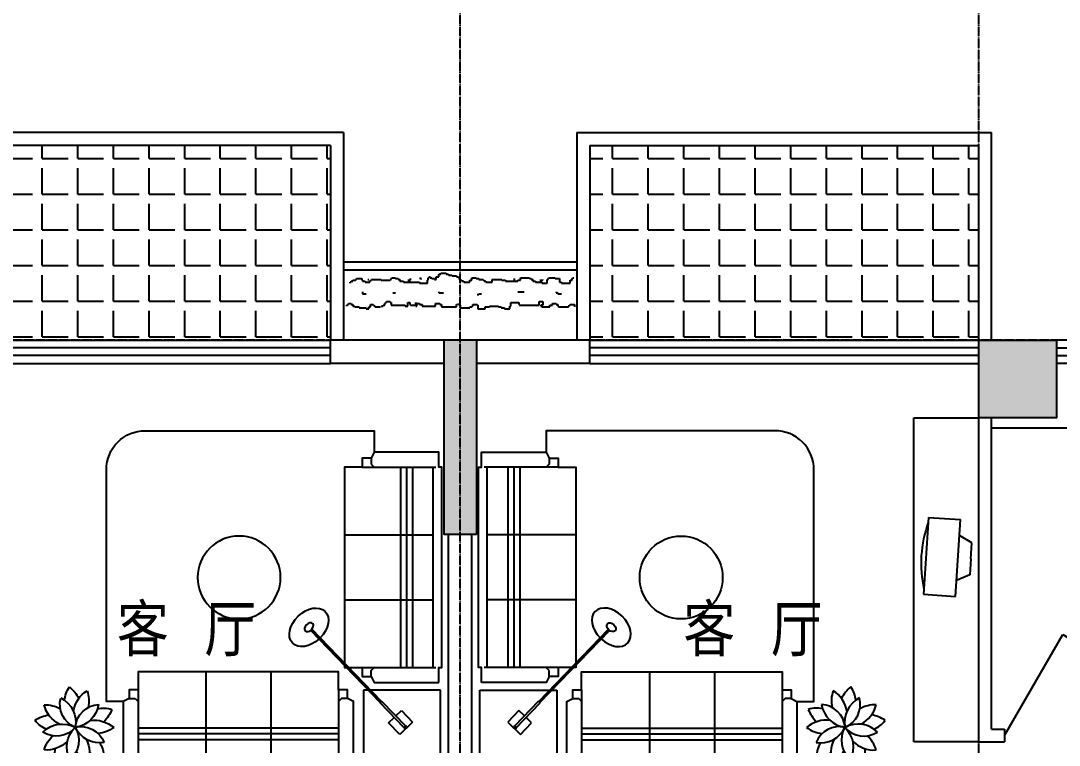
# Model space of a CAD drawing. Header units: millimetres. Extents: x 1460 to 36657, y 698 to 48137.
# Drawn here: x 13017 to 21028, y 36962 to 42549 of the extents above; entities that cross this region are included whole.
import ezdxf
from ezdxf.enums import TextEntityAlignment as Align

# ---------------------------------------------------------------- set-up
doc = ezdxf.new("R2010")
doc.units = ezdxf.units.MM
doc.linetypes.add('DOTE', pattern=[2.42, 2, -0.2, 0.02, -0.2])
for name, color, linetype in [('DOTE', 1, 'DOTE'), ('F', 12, 'Continuous'), ('MC', 4, 'Continuous'), ('SO', 9, 'Continuous'), ('WALL', 4, 'Continuous'), ('WINDOW', 5, 'Continuous'), ('WINDOW_TEXT', 7, 'Continuous')]:
    doc.layers.add(name, color=color, linetype=linetype)
doc.styles.add('ATT', font='TXT')
doc.styles.add('HZTXT', font='SIMPLEX', dxfattribs={"bigfont": 'HZTXT'})
doc.styles.add('SIMPLEX', font='SIMPLEX.SHX')
doc.styles.get("Standard").update_dxf_attribs({"font": 'arial.ttf'})

# ---------------------------------------------------------------- blocks, each defined once
blk = doc.blocks.new('M_F21')
at = {"color": 3, "linetype": 'Continuous'}
for p, q in [((-632, 672), (-577, 672)), ((-632, 588), (-632, 672)), ((-577, 697), (-548, 697)), ((-577, 672), (-577, 697)), ((-548, 697), (-523, 697)), ((-548, 697), (-548, 697)), ((-523, 697), (-465, 697)), ((-523, 697), (-523, 697)), ((-465, 697), (-411, 697)), ((-465, 697), (-465, 697)), ((-411, 697), (-411, 672)), ((-411, 672), (-385, 672)), ((-385, 672), (-331, 672)), ((-385, 672), (-385, 672)), ((-331, 672), (-331, 643)), ((-331, 643), (-302, 643)), ((-302, 643), (-277, 643)), ((-302, 643), (-302, 643)), ((-277, 643), (-219, 643)), ((-277, 643), (-277, 643)), ((-219, 643), (-219, 617)), ((-3368, 426), (-3342, 426)), ((-3368, 397), (-3368, 426)), ((-3342, 451), (-3288, 451)), ((-3342, 451), (-3342, 451)), ((-3342, 426), (-3342, 451)), ((-3288, 480), (-3259, 480)), ((-3288, 480), (-3288, 480)), ((-3288, 451), (-3288, 480)), ((-3288, 451), (-3288, 451)), ((-3259, 480), (-3230, 480)), ((-3259, 480), (-3259, 480)), ((-3230, 480), (-3205, 480)), ((-3230, 480), (-3230, 480)), ((-3205, 505), (-3176, 505)), ((-3205, 480), (-3205, 505)), ((-3176, 534), (-3150, 534)), ((-3176, 534), (-3176, 534)), ((-3176, 505), (-3176, 534)), ((-3176, 505), (-3176, 505)), ((-3150, 534), (-3122, 534)), ((-3150, 534), (-3150, 534)), ((-3122, 534), (-3096, 534)), ((-3122, 534), (-3122, 534)), ((-3096, 534), (-3067, 534)), ((-3096, 534), (-3096, 534)), ((-3067, 534), (-3038, 534)), ((-3067, 534), (-3067, 534)), ((-3038, 534), (-3013, 534)), ((-3038, 534), (-3038, 534)), ((-3013, 534), (-3013, 505)), ((-3013, 534), (-3013, 534)), ((-3013, 505), (-3013, 480)), ((-3013, 505), (-3013, 505)), ((-3013, 480), (-2984, 480)), ((-3013, 480), (-3013, 480)), ((-2984, 480), (-2984, 451)), ((-2984, 451), (-2959, 451)), ((-2959, 451), (-2904, 451)), ((-2959, 451), (-2959, 451)), ((-2904, 451), (-2904, 426)), ((-2904, 426), (-2846, 426)), ((-2846, 426), (-2821, 426)), ((-2846, 426), (-2846, 426)), ((-2821, 505), (-2792, 505)), ((-2821, 426), (-2767, 426)), ((-2821, 426), (-2821, 426)), ((-2792, 505), (-2792, 505)), ((-2767, 451), (-2738, 451)), ((-2767, 451), (-2767, 451)), ((-2767, 426), (-2767, 451)), ((-2767, 426), (-2767, 426)), ((-2738, 480), (-2713, 480)), ((-2738, 451), (-2738, 480)), ((-2738, 451), (-2738, 451)), ((-2713, 505), (-2684, 505)), ((-2713, 505), (-2713, 505)), ((-2713, 480), (-2713, 505)), ((-2684, 505), (-2658, 505)), ((-2684, 505), (-2684, 505)), ((-2658, 505), (-2629, 505)), ((-2658, 505), (-2658, 505)), ((-2629, 505), (-2600, 505)), ((-2629, 505), (-2629, 505)), ((-2600, 505), (-2575, 505)), ((-2600, 505), (-2600, 505)), ((-2575, 505), (-2521, 505)), ((-2575, 505), (-2575, 505)), ((-2521, 505), (-2492, 505)), ((-2521, 505), (-2521, 505)), ((-2492, 505), (-2466, 505)), ((-2492, 505), (-2492, 505)), ((-2466, 505), (-2438, 505)), ((-2466, 505), (-2466, 505)), ((-2438, 505), (-2409, 505)), ((-2438, 505), (-2438, 505)), ((-2409, 505), (-2409, 480)), ((-2409, 480), (-2383, 480)), ((-2383, 480), (-2354, 480)), ((-2383, 480), (-2383, 480)), ((-2354, 480), (-2300, 480)), ((-2354, 480), (-2354, 480)), ((-2300, 480), (-2275, 480)), ((-2300, 480), (-2300, 480)), ((-2275, 480), (-2246, 480)), ((-2275, 480), (-2275, 480)), ((-2246, 480), (-2220, 480)), ((-2246, 480), (-2246, 480)), ((-2220, 480), (-2191, 480)), ((-2220, 480), (-2220, 480)), ((-2191, 480), (-2162, 480)), ((-2191, 480), (-2191, 480)), ((-2162, 480), (-2137, 480)), ((-2162, 480), (-2162, 480)), ((-2137, 505), (-2108, 505)), ((-2137, 480), (-2137, 505)), ((-2108, 534), (-2083, 534)), ((-2108, 505), (-2108, 534)), ((-2083, 559), (-2054, 559)), ((-2083, 559), (-2083, 559)), ((-2083, 534), (-2083, 559)), ((-2083, 534), (-2083, 534)), ((-2054, 559), (-2029, 559)), ((-2054, 559), (-2054, 559)), ((-2029, 559), (-2000, 559)), ((-2029, 559), (-2029, 559)), ((-2000, 559), (-1971, 559)), ((-2000, 559), (-2000, 559)), ((-1971, 559), (-1971, 534)), ((-1971, 534), (-1916, 534)), ((-1916, 534), (-1891, 534)), ((-1916, 534), (-1916, 534)), ((-1891, 534), (-1891, 505)), ((-1891, 534), (-1891, 534)), ((-1891, 505), (-1862, 505)), ((-1891, 505), (-1891, 505)), ((-1862, 505), (-1837, 505)), ((-1862, 505), (-1862, 505)), ((-1837, 505), (-1837, 480)), ((-1837, 505), (-1837, 505)), ((-1837, 480), (-1837, 451)), ((-1837, 480), (-1837, 480)), ((-1837, 451), (-1808, 451)), ((-1837, 451), (-1837, 451)), ((-1808, 451), (-1782, 451)), ((-1808, 451), (-1808, 451)), ((-1782, 451), (-1725, 451)), ((-1782, 451), (-1782, 451)), ((-1725, 451), (-1725, 426)), ((-1725, 426), (-1699, 426)), ((-1699, 426), (-1670, 426)), ((-1699, 426), (-1699, 426)), ((-1670, 426), (-1645, 426)), ((-1670, 426), (-1670, 426)), ((-1645, 426), (-1616, 426)), ((-1645, 426), (-1645, 426)), ((-1616, 426), (-1591, 426)), ((-1616, 426), (-1616, 426)), ((-1591, 480), (-1562, 480)), ((-1591, 426), (-1533, 426)), ((-1591, 426), (-1591, 426)), ((-1562, 480), (-1533, 480)), ((-1562, 480), (-1562, 480)), ((-1533, 480), (-1507, 480)), ((-1533, 480), (-1533, 480)), ((-1533, 426), (-1478, 426)), ((-1533, 426), (-1533, 426)), ((-1507, 534), (-1507, 534)), ((-1507, 480), (-1507, 534)), ((-1507, 480), (-1507, 480)), ((-1478, 426), (-1453, 426)), ((-1478, 426), (-1478, 426)), ((-1453, 426), (-1424, 426)), ((-1453, 426), (-1453, 426)), ((-1424, 426), (-1370, 426)), ((-1424, 426), (-1424, 426)), ((-1370, 426), (-1316, 426)), ((-1370, 426), (-1370, 426)), ((-1316, 426), (-1232, 426)), ((-1316, 426), (-1316, 426)), ((-1232, 534), (-1232, 534)), ((-1178, 534), (-1232, 534)), ((-1232, 426), (-1232, 397)), ((-1232, 397), (-1178, 397)), ((-1178, 534), (-1178, 534)), ((-1178, 505), (-1178, 534)), ((-1178, 397), (-1153, 397)), ((-1178, 397), (-1178, 397)), ((-1153, 397), (-1124, 397)), ((-1153, 397), (-1153, 397)), ((-1124, 397), (-1070, 397)), ((-1124, 397), (-1124, 397)), ((-1070, 397), (-1015, 397)), ((-1070, 397), (-1070, 397)), ((-1015, 397), (-986, 397)), ((-1015, 397), (-1015, 397)), ((-986, 480), (-961, 480)), ((-986, 451), (-986, 480)), ((-986, 451), (-986, 451)), ((-986, 397), (-986, 451)), ((-961, 559), (-932, 559)), ((-961, 505), (-961, 559)), ((-961, 505), (-961, 505)), ((-961, 480), (-961, 505)), ((-932, 588), (-903, 588)), ((-932, 588), (-932, 588)), ((-932, 559), (-932, 588)), ((-903, 588), (-903, 559)), ((-903, 588), (-903, 588)), ((-903, 559), (-849, 559)), ((-903, 559), (-903, 559)), ((-849, 559), (-849, 534)), ((-849, 534), (-823, 534)), ((-823, 534), (-769, 534)), ((-823, 534), (-823, 534)), ((-769, 534), (-769, 505)), ((-769, 505), (-740, 505)), ((-740, 505), (-715, 505)), ((-740, 505), (-740, 505)), ((-715, 588), (-632, 588)), ((-715, 505), (-715, 588)), ((-715, 505), (-715, 505)), ((-219, 617), (-165, 617)), ((-165, 617), (-139, 617)), ((-165, 617), (-165, 617)), ((-139, 617), (-85, 617)), ((-139, 617), (-139, 617)), ((-85, 617), (-85, 588)), ((-85, 588), (-56, 588)), ((-56, 588), (-27, 588)), ((-56, 588), (-56, 588)), ((-27, 588), (-27, 559)), ((-27, 588), (-27, 588)), ((-27, 559), (-2, 559)), ((-27, 559), (-27, 559)), ((-2, 559), (-2, 505)), ((-2, 505), (27, 505)), ((-2, 505), (-2, 505)), ((27, 505), (27, 480)), ((27, 480), (52, 480)), ((52, 480), (81, 480)), ((52, 480), (52, 480)), ((81, 480), (81, 451)), ((81, 451), (136, 451)), ((136, 451), (136, 426)), ((136, 426), (190, 426)), ((190, 426), (244, 426)), ((190, 426), (190, 426)), ((244, 426), (299, 426)), ((244, 426), (244, 426)), ((299, 426), (327, 426)), ((299, 426), (299, 426)), ((327, 480), (382, 480)), ((327, 426), (327, 480)), ((327, 426), (327, 426)), ((382, 559), (436, 559)), ((382, 559), (382, 559)), ((382, 534), (382, 559)), ((382, 534), (382, 534)), ((382, 480), (382, 534)), ((436, 559), (519, 559)), ((436, 559), (436, 559)), ((519, 559), (519, 534)), ((519, 559), (519, 559)), ((519, 534), (545, 534)), ((519, 534), (519, 534)), ((545, 534), (603, 534)), ((545, 534), (545, 534)), ((603, 534), (603, 505)), ((603, 505), (628, 505)), ((628, 505), (682, 505)), ((628, 505), (628, 505)), ((682, 505), (711, 505)), ((682, 505), (682, 505)), ((711, 505), (736, 505)), ((711, 505), (711, 505)), ((736, 505), (736, 480)), ((736, 480), (765, 480)), ((765, 480), (765, 451)), ((765, 480), (765, 480)), ((765, 451), (820, 451)), ((765, 451), (765, 451)), ((820, 451), (820, 426)), ((820, 426), (849, 426)), ((849, 426), (903, 426)), ((849, 426), (849, 426)), ((903, 426), (928, 426)), ((903, 426), (903, 426)), ((928, 426), (983, 426)), ((928, 426), (928, 426)), ((983, 426), (1011, 426)), ((983, 426), (983, 426)), ((1011, 505), (1040, 505)), ((1011, 505), (1011, 505)), ((1011, 451), (1011, 505)), ((1011, 451), (1011, 451)), ((1011, 426), (1011, 451)), ((1011, 426), (1011, 426)), ((1040, 505), (1066, 505)), ((1040, 505), (1040, 505)), ((1066, 505), (1120, 505)), ((1066, 505), (1066, 505)), ((1120, 505), (1149, 505)), ((1120, 505), (1120, 505)), ((1149, 505), (1174, 505)), ((1149, 505), (1149, 505)), ((1174, 505), (1203, 505)), ((1174, 505), (1174, 505)), ((1203, 505), (1232, 505)), ((1203, 505), (1203, 505)), ((1232, 505), (1258, 505)), ((1232, 505), (1232, 505)), ((1258, 505), (1312, 505)), ((1258, 505), (1258, 505)), ((1312, 505), (1312, 480)), ((1312, 480), (1366, 480)), ((1366, 480), (1420, 480)), ((1366, 480), (1366, 480)), ((1420, 480), (1420, 451)), ((1420, 451), (1478, 451)), ((1478, 451), (1558, 451)), ((1478, 451), (1478, 451)), ((1558, 451), (1587, 451)), ((1558, 451), (1558, 451)), ((1587, 451), (1641, 451)), ((1587, 451), (1587, 451)), ((1641, 451), (1670, 451)), ((1641, 451), (1641, 451)), ((1670, 505), (1670, 505)), ((1724, 505), (1670, 505)), ((1670, 451), (1724, 451)), ((1670, 451), (1670, 451)), ((1724, 451), (1750, 451)), ((1724, 451), (1724, 451)), ((1750, 451), (1804, 451)), ((1750, 451), (1750, 451)), ((1804, 480), (1858, 480)), ((1804, 480), (1804, 480)), ((1804, 451), (1804, 480)), ((1804, 451), (1804, 451)), ((1858, 480), (1887, 480)), ((1858, 480), (1858, 480)), ((1887, 559), (1916, 559)), ((1887, 559), (1887, 559)), ((1887, 480), (1887, 559)), ((1916, 559), (1942, 559)), ((1916, 559), (1916, 559)), ((1942, 559), (1996, 559)), ((1942, 559), (1942, 559)), ((1996, 559), (2025, 559)), ((1996, 559), (1996, 559)), ((2025, 559), (2050, 559)), ((2025, 559), (2025, 559)), ((2050, 559), (2079, 559)), ((2050, 559), (2050, 559)), ((2079, 559), (2108, 559)), ((2079, 559), (2079, 559)), ((2108, 559), (2162, 559)), ((2108, 559), (2108, 559)), ((2162, 559), (2162, 534)), ((2162, 534), (2217, 534)), ((2217, 534), (2217, 505)), ((2217, 534), (2217, 534)), ((2217, 505), (2271, 505)), ((2271, 505), (2271, 480)), ((2271, 505), (2271, 505)), ((2271, 480), (2271, 451)), ((2271, 480), (2271, 480)), ((2271, 451), (2325, 451)), ((2271, 451), (2271, 451)), ((2325, 451), (2354, 451)), ((2325, 451), (2325, 451)), ((2354, 451), (2354, 426)), ((2354, 426), (2408, 426)), ((2408, 426), (2488, 426)), ((2408, 426), (2408, 426)), ((2488, 480), (2517, 480)), ((2488, 426), (2546, 426)), ((2488, 426), (2488, 426)), ((2517, 480), (2546, 480)), ((2517, 480), (2517, 480)), ((2546, 480), (2571, 480)), ((2546, 480), (2546, 480)), ((2546, 426), (2546, 397)), ((2546, 397), (2571, 397)), ((2571, 505), (2571, 505)), ((2571, 480), (2571, 505)), ((2571, 480), (2571, 480)), ((2571, 397), (2626, 397)), ((2571, 397), (2571, 397)), ((2626, 397), (2655, 397)), ((2626, 397), (2626, 397)), ((2655, 397), (2680, 397)), ((2655, 397), (2655, 397)), ((2680, 397), (2709, 397)), ((2680, 397), (2680, 397)), ((2709, 505), (2738, 505)), ((2709, 451), (2709, 505)), ((2709, 451), (2709, 451)), ((2709, 426), (2709, 451)), ((2709, 426), (2709, 426)), ((2709, 397), (2709, 426)), ((2709, 397), (2709, 397)), ((2738, 534), (2763, 534)), ((2738, 534), (2738, 534)), ((2738, 505), (2738, 534)), ((2763, 559), (2792, 559)), ((2763, 534), (2763, 559)), ((2792, 559), (2817, 559)), ((2792, 559), (2792, 559)), ((2817, 559), (2846, 559)), ((2817, 559), (2817, 559)), ((2846, 559), (2872, 559)), ((2846, 559), (2846, 559)), ((2872, 559), (2926, 559)), ((2872, 559), (2872, 559)), ((2926, 559), (2955, 559)), ((2926, 559), (2926, 559)), ((2955, 559), (2955, 534)), ((2955, 534), (3009, 534)), ((3009, 534), (3063, 534)), ((3009, 534), (3009, 534)), ((3063, 534), (3092, 534)), ((3063, 534), (3063, 534)), ((3092, 534), (3092, 505)), ((3092, 534), (3092, 534)), ((3092, 505), (3092, 480)), ((3092, 505), (3092, 505)), ((3092, 480), (3092, 451)), ((3092, 480), (3092, 480)), ((3092, 451), (3092, 426)), ((3092, 451), (3092, 451)), ((3092, 426), (3118, 426)), ((3092, 426), (3092, 426)), ((3118, 426), (3147, 426)), ((3118, 426), (3118, 426)), ((3147, 426), (3147, 397)), ((3147, 397), (3201, 397)), ((3201, 397), (3230, 397)), ((3201, 397), (3201, 397)), ((3230, 397), (3255, 397)), ((3230, 397), (3230, 397)), ((3255, 397), (3284, 397)), ((3255, 397), (3255, 397)), ((3284, 397), (3339, 397)), ((3284, 397), (3284, 397)), ((3339, 397), (3364, 397)), ((3339, 397), (3339, 397)), ((3364, 397), (3393, 397)), ((3364, 397), (3364, 397)), ((3393, 397), (3422, 397)), ((3393, 397), (3393, 397)), ((3422, 480), (3476, 480)), ((3422, 451), (3422, 480)), ((3422, 451), (3422, 451)), ((3422, 397), (3422, 451)), ((3422, 397), (3422, 397)), ((3476, 534), (3501, 534)), ((3476, 534), (3476, 534)), ((3476, 480), (3476, 534)), ((3501, 559), (3530, 559)), ((3501, 534), (3501, 559)), ((3530, 559), (3530, 559)), ((-3013, 97), (-2984, 97)), ((-3013, 97), (-3013, 97)), ((-2959, 97), (-3013, 97)), ((-2984, 97), (-2984, 68)), ((-2984, 68), (-2959, 68)), ((-2959, 68), (-2930, 68)), ((-2959, 68), (-2959, 68)), ((-2930, 68), (-2904, 68)), ((-2930, 68), (-2930, 68)), ((-2904, 68), (-2875, 68)), ((-2904, 68), (-2904, 68)), ((-2875, 68), (-2875, 68)), ((-2054, 97), (-2029, 97)), ((-2029, 97), (-2000, 97)), ((-2029, 97), (-2029, 97)), ((-2000, 97), (-1971, 97)), ((-2000, 97), (-2000, 97)), ((-1971, 97), (-1971, 97)), ((-632, 122), (-632, 97)), ((-632, 97), (-603, 97)), ((-632, 97), (-632, 97)), ((-603, 97), (-577, 97)), ((-603, 97), (-603, 97)), ((-577, 97), (-548, 97)), ((-577, 97), (-577, 97)), ((-548, 97), (-523, 97)), ((-548, 97), (-548, 97)), ((-523, 97), (-494, 97)), ((-523, 97), (-523, 97)), ((-494, 97), (-494, 97)), ((545, 42), (574, 42)), ((574, 42), (603, 42)), ((574, 42), (574, 42)), ((603, 68), (657, 68)), ((603, 68), (603, 68)), ((603, 42), (603, 68)), ((603, 42), (603, 42)), ((657, 68), (682, 68)), ((657, 68), (657, 68)), ((682, 68), (682, 68)), ((1804, 122), (1858, 122)), ((1858, 122), (1916, 122)), ((1858, 122), (1858, 122)), ((1916, 122), (1942, 122)), ((1916, 122), (1916, 122)), ((1942, 122), (1996, 122)), ((1942, 122), (1942, 122)), ((1996, 122), (1996, 122)), ((2984, 122), (2984, 97)), ((2984, 97), (3038, 97)), ((2984, 97), (2984, 97)), ((3038, 97), (3038, 68)), ((3038, 68), (3063, 68)), ((3063, 68), (3092, 68)), ((3063, 68), (3063, 68)), ((3092, 68), (3118, 68)), ((3092, 68), (3092, 68)), ((3118, 68), (3147, 68)), ((3118, 68), (3118, 68)), ((3147, 68), (3147, 68)), ((-3476, -287), (-3451, -287)), ((-3476, -287), (-3476, -287)), ((-3476, -316), (-3476, -287)), ((-3451, -262), (-3422, -262)), ((-3451, -287), (-3451, -262)), ((-3422, -233), (-3397, -233)), ((-3422, -262), (-3422, -233)), ((-3397, -233), (-3368, -233)), ((-3397, -233), (-3397, -233)), ((-3368, -233), (-3342, -233)), ((-3368, -233), (-3368, -233)), ((-3342, -233), (-3342, -262)), ((-3342, -233), (-3342, -233)), ((-3342, -262), (-3313, -262)), ((-3342, -262), (-3342, -262)), ((-3313, -262), (-3288, -262)), ((-3313, -262), (-3313, -262)), ((-3288, -262), (-3288, -287)), ((-3288, -262), (-3288, -262)), ((-3288, -287), (-3288, -316)), ((-3288, -287), (-3288, -287)), ((-3288, -316), (-3259, -316)), ((-3288, -316), (-3288, -316)), ((-3259, -316), (-3230, -316)), ((-3259, -316), (-3259, -316)), ((-3230, -316), (-3230, -341)), ((-2738, -262), (-2713, -262)), ((-2738, -262), (-2738, -262)), ((-2738, -341), (-2738, -262)), ((-2713, -262), (-2658, -262)), ((-2713, -262), (-2713, -262)), ((-2658, -262), (-2658, -287)), ((-2658, -262), (-2658, -262)), ((-2658, -287), (-2629, -287)), ((-2658, -287), (-2658, -287)), ((-2629, -287), (-2629, -316)), ((-2629, -316), (-2600, -316)), ((-2600, -316), (-2600, -341)), ((-2409, -316), (-2383, -316)), ((-2383, -316), (-2354, -316)), ((-2383, -316), (-2383, -316)), ((-2354, -287), (-2300, -287)), ((-2354, -316), (-2354, -287)), ((-2354, -316), (-2354, -316)), ((-2300, -233), (-2275, -233)), ((-2300, -287), (-2300, -233)), ((-2275, -204), (-2246, -204)), ((-2275, -204), (-2275, -204)), ((-2275, -233), (-2275, -204)), ((-2246, -178), (-2220, -178)), ((-2246, -178), (-2246, -178)), ((-2246, -204), (-2246, -178)), ((-2246, -204), (-2246, -204)), ((-2220, -178), (-2191, -178)), ((-2220, -178), (-2220, -178)), ((-2191, -178), (-2162, -178)), ((-2191, -178), (-2191, -178)), ((-2162, -178), (-2137, -178)), ((-2162, -178), (-2162, -178)), ((-2137, -178), (-2137, -204)), ((-2137, -204), (-2108, -204)), ((-2108, -204), (-2108, -233)), ((-2108, -204), (-2108, -204)), ((-2108, -233), (-2108, -262)), ((-2108, -233), (-2108, -233)), ((-2108, -262), (-2108, -287)), ((-2108, -262), (-2108, -262)), ((-2108, -287), (-2054, -287)), ((-2108, -287), (-2108, -287)), ((-2054, -287), (-2029, -287)), ((-2054, -287), (-2054, -287)), ((-2029, -287), (-2000, -287)), ((-2029, -287), (-2029, -287)), ((-2000, -287), (-1945, -287)), ((-2000, -287), (-2000, -287)), ((-1945, -287), (-1916, -287)), ((-1945, -287), (-1945, -287)), ((-1916, -287), (-1862, -287)), ((-1916, -287), (-1916, -287)), ((-1862, -287), (-1808, -287)), ((-1862, -287), (-1862, -287)), ((-1808, -287), (-1782, -287)), ((-1808, -287), (-1808, -287)), ((-1782, -287), (-1725, -287)), ((-1782, -287), (-1782, -287)), ((-1725, -287), (-1670, -287)), ((-1725, -287), (-1725, -287)), ((-1670, -287), (-1670, -316)), ((-1670, -287), (-1670, -287)), ((-1670, -316), (-1616, -316)), ((-1616, -316), (-1591, -316)), ((-1616, -316), (-1616, -316)), ((-1591, -204), (-1533, -204)), ((-1591, -204), (-1591, -204)), ((-1591, -262), (-1591, -204)), ((-1591, -262), (-1591, -262)), ((-1591, -316), (-1591, -262)), ((-1591, -316), (-1591, -316)), ((-1533, -204), (-1533, -233)), ((-1533, -204), (-1533, -204)), ((-1533, -233), (-1533, -262)), ((-1533, -233), (-1533, -233)), ((-1533, -262), (-1507, -262)), ((-1533, -262), (-1533, -262)), ((-1507, -262), (-1507, -287)), ((-1507, -287), (-1453, -287)), ((-1453, -287), (-1424, -287)), ((-1453, -287), (-1453, -287)), ((-1424, -287), (-1341, -287)), ((-1424, -287), (-1424, -287)), ((-1370, -233), (-1316, -233)), ((-1316, -233), (-1370, -233)), ((-1341, -287), (-1341, -316)), ((-1341, -316), (-1316, -316)), ((-1316, -233), (-1287, -233)), ((-1316, -233), (-1316, -233)), ((-1316, -316), (-1316, -233)), ((-1316, -316), (-1316, -316)), ((-1287, -233), (-1261, -233)), ((-1287, -233), (-1287, -233)), ((-1261, -233), (-1232, -233)), ((-1261, -233), (-1261, -233)), ((-1232, -233), (-1232, -262)), ((-1232, -262), (-1178, -262)), ((-1178, -262), (-1153, -262)), ((-1178, -262), (-1178, -262)), ((-1153, -262), (-1153, -287)), ((-1153, -262), (-1153, -262)), ((-1153, -287), (-1153, -316)), ((-1153, -287), (-1153, -287)), ((-1153, -316), (-1124, -316)), ((-1153, -316), (-1153, -316)), ((-1124, -316), (-1070, -316)), ((-1124, -316), (-1124, -316)), ((-1070, -316), (-1041, -316)), ((-1070, -316), (-1070, -316)), ((-1041, -316), (-1015, -316)), ((-1041, -316), (-1041, -316)), ((-1015, -316), (-986, -316)), ((-1015, -316), (-1015, -316)), ((-986, -316), (-961, -316)), ((-986, -316), (-986, -316)), ((-961, -316), (-932, -316)), ((-961, -316), (-961, -316)), ((-932, -316), (-878, -316)), ((-932, -316), (-932, -316)), ((-878, -316), (-849, -316)), ((-878, -316), (-878, -316)), ((-849, -316), (-823, -316)), ((-849, -316), (-849, -316)), ((-823, -316), (-769, -316)), ((-823, -316), (-823, -316)), ((-769, -316), (-740, -316)), ((-769, -316), (-769, -316)), ((-740, -233), (-686, -233)), ((-740, -262), (-740, -233)), ((-740, -262), (-740, -262)), ((-740, -316), (-740, -262)), ((-686, -233), (-657, -233)), ((-686, -233), (-686, -233)), ((-657, -233), (-603, -233)), ((-657, -233), (-657, -233)), ((-603, -233), (-603, -262)), ((-603, -233), (-603, -233)), ((-603, -262), (-548, -262)), ((-548, -262), (-548, -316)), ((-548, -316), (-548, -341)), ((-548, -316), (-548, -316)), ((-85, -262), (-56, -262)), ((-85, -262), (-85, -262)), ((-85, -316), (-85, -262)), ((-85, -316), (-85, -316)), ((-85, -341), (-85, -316)), ((-56, -262), (-56, -262)), ((-27, -233), (-27, -262)), ((-27, -262), (-2, -262)), ((-2, -262), (-2, -287)), ((-2, -287), (27, -287)), ((-2, -287), (-2, -287)), ((27, -287), (27, -316)), ((27, -287), (27, -287)), ((27, -316), (27, -341)), ((27, -316), (27, -316)), ((382, -316), (411, -316)), ((382, -341), (382, -316)), ((411, -262), (465, -262)), ((411, -262), (411, -262)), ((411, -316), (411, -262)), ((465, -262), (490, -262)), ((465, -262), (465, -262)), ((490, -262), (519, -262)), ((490, -262), (490, -262)), ((519, -262), (545, -262)), ((519, -262), (519, -262)), ((545, -262), (545, -287)), ((545, -287), (574, -287)), ((574, -287), (574, -341)), ((928, -316), (957, -316)), ((928, -341), (928, -316)), ((957, -316), (1011, -316)), ((957, -316), (957, -316)), ((1011, -316), (1066, -316)), ((1011, -316), (1011, -316)), ((1066, -316), (1120, -316)), ((1066, -316), (1066, -316)), ((1120, -316), (1203, -316)), ((1120, -316), (1120, -316)), ((1203, -316), (1203, -341)), ((1558, -316), (1587, -316)), ((1558, -395), (1558, -316)), ((1587, -204), (1670, -204)), ((1587, -233), (1587, -204)), ((1587, -233), (1587, -233)), ((1587, -316), (1587, -233)), ((1670, -204), (1695, -204)), ((1670, -204), (1670, -204)), ((1695, -204), (1750, -204)), ((1695, -204), (1695, -204)), ((1750, -204), (1833, -204)), ((1750, -204), (1750, -204)), ((1833, -204), (1833, -262)), ((1833, -262), (1858, -262)), ((1858, -262), (1858, -287)), ((1858, -287), (1887, -287)), ((1858, -287), (1858, -287)), ((1887, -287), (1916, -287)), ((1887, -287), (1887, -287)), ((1916, -287), (1971, -287)), ((1916, -287), (1916, -287)), ((1971, -287), (1996, -287)), ((1971, -287), (1971, -287)), ((1996, -287), (2050, -287)), ((1996, -287), (1996, -287)), ((2050, -287), (2108, -287)), ((2050, -287), (2050, -287)), ((2108, -287), (2188, -287)), ((2108, -287), (2108, -287)), ((2188, -287), (2217, -287)), ((2188, -287), (2188, -287)), ((2217, -287), (2296, -287)), ((2217, -287), (2217, -287)), ((2296, -287), (2379, -287)), ((2296, -287), (2296, -287)), ((2379, -287), (2434, -287)), ((2379, -287), (2379, -287)), ((2434, -287), (2463, -287)), ((2434, -287), (2434, -287)), ((2463, -178), (2488, -178)), ((2463, -178), (2463, -178)), ((2463, -233), (2463, -178)), ((2463, -233), (2463, -233)), ((2463, -287), (2463, -233)), ((2463, -287), (2463, -287)), ((2488, -178), (2546, -178)), ((2488, -178), (2488, -178)), ((2517, -287), (2517, -316)), ((2571, -287), (2517, -287)), ((2517, -316), (2546, -316)), ((2546, -178), (2571, -178)), ((2546, -178), (2546, -178)), ((2546, -316), (2546, -341)), ((2571, -178), (2571, -233)), ((2571, -233), (2571, -262)), ((2571, -233), (2571, -233)), ((2571, -262), (2571, -287)), ((2571, -262), (2571, -262)), ((2571, -287), (2571, -287)), ((2792, -287), (2872, -287)), ((2792, -341), (2792, -287)), ((2872, -233), (2901, -233)), ((2872, -287), (2872, -233)), ((2901, -233), (2955, -233)), ((2901, -233), (2901, -233)), ((2955, -233), (2984, -233)), ((2955, -233), (2955, -233)), ((2984, -233), (2984, -262)), ((2984, -262), (3038, -262)), ((3038, -262), (3038, -316)), ((3038, -316), (3063, -316)), ((3063, -316), (3063, -341)), ((3364, -316), (3393, -316)), ((3364, -341), (3364, -316)), ((3393, -287), (3422, -287)), ((3393, -316), (3393, -287)), ((3422, -262), (3447, -262)), ((3422, -262), (3422, -262)), ((3422, -287), (3422, -262)), ((3422, -287), (3422, -287)), ((3447, -262), (3476, -262)), ((3447, -262), (3447, -262)), ((3476, -262), (3501, -262)), ((3476, -262), (3476, -262)), ((3501, -262), (3530, -262)), ((3501, -262), (3501, -262)), ((3530, -262), (3556, -262)), ((3530, -262), (3530, -262)), ((3556, -262), (3556, -316)), ((3556, -316), (3556, -341)), ((3556, -316), (3556, -316)), ((-3230, -341), (-3176, -341)), ((-3176, -341), (-3150, -341)), ((-3176, -341), (-3176, -341)), ((-3150, -341), (-3096, -341)), ((-3150, -341), (-3150, -341)), ((-3096, -341), (-3096, -370)), ((-3096, -370), (-3038, -370)), ((-3038, -370), (-3013, -370)), ((-3038, -370), (-3038, -370)), ((-3013, -370), (-2959, -370)), ((-3013, -370), (-3013, -370)), ((-2959, -370), (-2904, -370)), ((-2959, -370), (-2959, -370)), ((-2904, -370), (-2875, -370)), ((-2904, -370), (-2904, -370)), ((-2875, -370), (-2875, -395)), ((-2875, -395), (-2846, -395)), ((-2846, -395), (-2821, -395)), ((-2846, -395), (-2846, -395)), ((-2821, -395), (-2792, -395)), ((-2821, -395), (-2821, -395)), ((-2792, -341), (-2738, -341)), ((-2792, -395), (-2792, -341)), ((-2792, -395), (-2792, -395)), ((-2600, -341), (-2575, -341)), ((-2575, -341), (-2546, -341)), ((-2575, -341), (-2575, -341)), ((-2546, -341), (-2521, -341)), ((-2546, -341), (-2546, -341)), ((-2521, -341), (-2492, -341)), ((-2521, -341), (-2521, -341)), ((-2492, -341), (-2466, -341)), ((-2492, -341), (-2492, -341)), ((-2466, -341), (-2438, -341)), ((-2466, -341), (-2466, -341)), ((-2438, -341), (-2438, -341)), ((-548, -341), (-523, -341)), ((-548, -341), (-548, -341)), ((-523, -341), (-494, -341)), ((-523, -341), (-523, -341)), ((-494, -341), (-440, -341)), ((-494, -341), (-494, -341)), ((-440, -341), (-411, -341)), ((-440, -341), (-440, -341)), ((-411, -341), (-385, -341)), ((-411, -341), (-411, -341)), ((-385, -341), (-357, -341)), ((-385, -341), (-385, -341)), ((-357, -341), (-302, -341)), ((-357, -341), (-357, -341)), ((-302, -341), (-248, -341)), ((-302, -341), (-302, -341)), ((-248, -341), (-194, -341)), ((-248, -341), (-248, -341)), ((-194, -341), (-165, -341)), ((-194, -341), (-194, -341)), ((-165, -341), (-110, -341)), ((-165, -341), (-165, -341)), ((-110, -341), (-85, -341)), ((-110, -341), (-110, -341)), ((-85, -341), (-85, -341)), ((27, -341), (27, -370)), ((27, -341), (27, -341)), ((27, -370), (107, -370)), ((107, -370), (165, -370)), ((107, -370), (107, -370)), ((165, -370), (190, -370)), ((165, -370), (165, -370)), ((190, -370), (244, -370)), ((190, -370), (190, -370)), ((244, -370), (273, -370)), ((244, -370), (244, -370)), ((273, -370), (327, -370)), ((273, -370), (273, -370)), ((327, -341), (353, -341)), ((327, -370), (327, -341)), ((353, -341), (382, -341)), ((353, -341), (353, -341)), ((574, -341), (574, -370)), ((574, -341), (574, -341)), ((574, -370), (574, -395)), ((574, -370), (574, -370)), ((574, -395), (628, -395)), ((574, -395), (574, -395)), ((628, -395), (682, -395)), ((628, -395), (628, -395)), ((682, -395), (736, -395)), ((682, -395), (682, -395)), ((736, -395), (791, -395)), ((736, -395), (736, -395)), ((791, -341), (874, -341)), ((791, -395), (791, -341)), ((791, -395), (791, -395)), ((874, -341), (928, -341)), ((874, -341), (874, -341)), ((1203, -341), (1287, -341)), ((1287, -341), (1287, -370)), ((1287, -370), (1341, -370)), ((1341, -370), (1395, -370)), ((1341, -370), (1341, -370)), ((1395, -370), (1395, -395)), ((1395, -395), (1449, -395)), ((1449, -395), (1504, -395)), ((1449, -395), (1449, -395)), ((1504, -395), (1533, -395)), ((1504, -395), (1504, -395)), ((1533, -395), (1558, -395)), ((1533, -395), (1533, -395)), ((1558, -395), (1558, -395)), ((2546, -341), (2655, -341)), ((2655, -341), (2738, -341)), ((2655, -341), (2655, -341)), ((2738, -341), (2792, -341)), ((2738, -370), (2738, -341)), ((2738, -341), (2738, -370)), ((3063, -341), (3147, -341)), ((3147, -341), (3201, -341)), ((3147, -341), (3147, -341)), ((3201, -341), (3230, -341)), ((3201, -341), (3201, -341)), ((3230, -341), (3255, -341)), ((3230, -341), (3230, -341)), ((3255, -341), (3284, -341)), ((3255, -341), (3255, -341)), ((3284, -341), (3339, -341)), ((3284, -341), (3284, -341)), ((3339, -341), (3364, -341)), ((3339, -341), (3339, -341)), ((3556, -341), (3556, -341))]:
    blk.add_line(p, q, dxfattribs=at)
at = {"width": 0.8, "flags": 9}
for tag in ['XSIZE', 'YSIZE']:
    blk.add_attdef(tag, (0, 0), '', height=0.5, dxfattribs=at)
blk = doc.blocks.new('12PCOU13')
at = {"color": 0, "linetype": 'ByBlock'}
for p, q in [((24, 37), (24, 35)), ((23, 34), (2, 34)), ((3, -34), (3, 34)), ((10, 34), (10, -34)), ((12, 34), (12, -34)), ((14, 34), (14, -34)), ((24, 35), (23, 34)), ((27, 34), (23, 34)), ((33, 11), (3, 11)), ((33, -11), (3, -11)), ((23, -34), (2, -34)), ((27, -34), (23, -34)), ((24, -35), (23, -34)), ((24, -37), (24, -35))]:
    blk.add_line(p, q, dxfattribs=at)
blk.add_lwpolyline([(1, -39), (1, -34), (0, -34), (0, 34), (1, 34), (1, 39), (23, 39), (24, 37), (27, 37), (27, 34), (33, 34), (33, -34), (27, -34), (27, -37), (24, -37), (23, -39)], close=True, dxfattribs=at)
blk = doc.blocks.new('-SOF5')
at = {"xscale": 22.75, "yscale": 22.75, "zscale": 22.75}
blk.add_blockref('12PCOU13', (-6.4, 890.3), dxfattribs=at)
blk = doc.blocks.new('12PPLT03')
at = {"color": 0, "linetype": 'ByBlock'}
for centre, radius, start, end in [((0.333, 0.25), 0.417, 143.1301, 173.4932), ((-0.292, 0.25), 0.384, 351.1324, 40.6013), ((0.428, -0.003), 0.518, 112.2105, 133.3514), ((-0.073, 0.37), 0.323, 345.5086, 19.2476), ((-0.374, 0.045), 0.323, 57.5086, 91.2476), ((0.135, 0.406), 0.518, 184.2105, 205.3514), ((0.152, 0.32), 0.354, 170.7761, 244.5159), ((-0.318, 0.073), 0.327, 347.0447, 68.2473), ((-0.029, 0.325), 0.327, 275.0447, 356.2473), ((0.351, -0.046), 0.354, 98.7761, 172.5159), ((-0.328, -0.2), 0.384, 63.1324, 112.6013), ((-0.135, 0.394), 0.417, 215.1301, 245.4932), ((0.148, 0.355), 0.384, 279.1324, 328.6013), ((0.341, -0.24), 0.417, 71.1301, 101.4931), ((-0.168, -0.28), 0.327, 59.0447, 140.2473), ((-0.257, 0.244), 0.354, 242.7761, 316.5159), ((-0.311, -0.169), 0.354, 314.7761, 28.5159), ((0.065, -0.348), 0.354, 26.7761, 100.5159), ((0.3, 0.128), 0.327, 203.0447, 284.2473), ((0.129, -0.408), 0.518, 40.2105, 61.3514), ((-0.159, -0.342), 0.323, 129.5086, 163.2476), ((0.089, -0.374), 0.384, 135.1324, 184.6013), ((0.214, -0.246), 0.327, 131.0447, 212.2473), ((0.329, 0.183), 0.323, 273.5086, 307.2476), ((-0.344, 0.254), 0.518, 256.2105, 277.3514), ((0.383, -0.031), 0.384, 207.1324, 256.6013), ((-0.123, -0.398), 0.417, 359.1301, 29.4931), ((-0.417, -0.006), 0.417, 287.1301, 317.4932), ((0.276, -0.256), 0.323, 201.5086, 235.2476), ((-0.348, -0.249), 0.518, 328.2105, 349.3514)]:
    blk.add_arc(centre, radius, start, end, dxfattribs=at)
at = {"color": 0, "linetype": 'ByBlock', "style": 'ATT'}
for tag, p, flags in [('ITEM', (0, -2.25), 3), ('ROOM_NUMBER', (0, -3.583), 1)]:
    blk.add_attdef(tag, p, '', height=1, dxfattribs=dict(at, flags=flags))
blk = doc.blocks.new('F-FLOW5')
at = {"xscale": 6, "yscale": 6, "zscale": 6}
blk.add_blockref('12PPLT03', (-0.035, 0.265), dxfattribs=at)
blk = doc.blocks.new('-FLOW4')
at = {"xscale": 75, "yscale": 75, "zscale": 75}
blk.add_blockref('F-FLOW5', (-3.1, -19.1), dxfattribs=at)
blk = doc.blocks.new('12PLMP13')
at = {"color": 0, "linetype": 'ByBlock'}
for p, q in [((7.88, 3), (0, 3)), ((0, 3), (0, -3)), ((18, 0.38), (0.83, 0.38)), ((7.88, 0.38), (7.88, 3)), ((18, 0.38), (18, -0.38)), ((18, 0.25), (67.39, 0.25)), ((0, -3), (7.88, -3)), ((0.83, -0.38), (18, -0.38)), ((7.88, -3), (7.88, -0.38)), ((18, -0.25), (67.39, -0.25))]:
    blk.add_line(p, q, dxfattribs=at)
for centre, radius in [((0.5, 0), 0.5), ((69.12, 0), 1.75)]:
    blk.add_circle(centre, radius, dxfattribs=at)
blk.add_arc((69.12, 0), 7.62, 181.8789, 178.1211, dxfattribs=at)
blk = doc.blocks.new('-LAMP6')
at = {"xscale": 23, "yscale": 23, "zscale": 23}
blk.add_blockref('12PLMP13', (2.7, 14.5), dxfattribs=at)
blk = doc.blocks.new('-SOFZ33')
at = {"layer": 'F'}
for p, q in [((-123.3, 304.6), (478.8, 304.6)), ((-116.1, -282.8), (-116.1, 304.6)), ((478.8, 304.6), (478.8, -282.8)), ((478.8, -282.8), (-116.1, -282.8))]:
    blk.add_line(p, q, dxfattribs=at)
blk.add_lwpolyline([(-1968.7, -195.9), (-2099.4, -195.9), (-2099.4, -1984.3, 0.414214), (-1799.4, -2284.3), (-34.6, -2284.3), (-34.6, -2117.6)], format="xyb", dxfattribs=at)
blk.add_circle((-1075.5, -1151.9), 319.8, dxfattribs=at)
for p, rotation in [((-1971.7, 320.9), 270), ((482.2, -340), 180)]:
    blk.add_blockref('-SOF5', p, dxfattribs=dict(at, rotation=rotation))
at = {"layer": 'F', "xscale": 1.32, "yscale": 1.32, "zscale": 1.32, "rotation": 270}
blk.add_blockref('-FLOW4', (-2340.5, -4.1), dxfattribs=at)
at = {"layer": 'F', "xscale": 0.68, "zscale": 0.68, "rotation": 226.0756363283887}
blk.add_blockref('-LAMP6', (203.8, 22), dxfattribs=at)
blk = doc.blocks.new('*X37')
at = {"color": 0}
for p, q in [((15125, -70400), (15125, -70300)), ((15400, -70400), (15400, -70300)), ((15675, -70400), (15675, -70300)), ((15950, -70400), (15950, -70300)), ((16225, -70400), (16225, -70300)), ((16500, -70400), (16500, -70300)), ((16775, -70400), (16775, -70300)), ((17050, -70400), (17050, -70300)), ((17325, -70400), (17325, -70300)), ((17600, -70400), (17600, -70300)), ((17875, -70400), (17875, -70300)), ((20075, -70400), (20075, -70300)), ((20350, -70400), (20350, -70300)), ((20625, -70400), (20625, -70300)), ((20900, -70400), (20900, -70300)), ((21175, -70400), (21175, -70300)), ((21450, -70400), (21450, -70300)), ((21725, -70400), (21725, -70300)), ((22000, -70400), (22000, -70300)), ((22275, -70400), (22275, -70300)), ((22550, -70400), (22550, -70300)), ((22825, -70400), (22825, -70300)), ((14900, -70400), (15050, -70400)), ((15125, -70400), (15325, -70400)), ((15400, -70400), (15600, -70400)), ((15675, -70400), (15875, -70400)), ((15950, -70400), (16150, -70400)), ((16225, -70400), (16425, -70400)), ((16500, -70400), (16700, -70400)), ((16775, -70400), (16975, -70400)), ((17050, -70400), (17250, -70400)), ((17325, -70400), (17525, -70400)), ((17600, -70400), (17800, -70400)), ((17875, -70400), (17900, -70400)), ((19900, -70400), (20000, -70400)), ((20075, -70400), (20275, -70400)), ((20350, -70400), (20550, -70400)), ((20625, -70400), (20825, -70400)), ((20900, -70400), (21100, -70400)), ((21175, -70400), (21375, -70400)), ((21450, -70400), (21650, -70400)), ((21725, -70400), (21925, -70400)), ((22000, -70400), (22200, -70400)), ((22275, -70400), (22475, -70400)), ((22550, -70400), (22750, -70400)), ((22825, -70400), (22900, -70400)), ((15125, -70675), (15125, -70475)), ((15400, -70675), (15400, -70475)), ((15675, -70675), (15675, -70475)), ((15950, -70675), (15950, -70475)), ((16225, -70675), (16225, -70475)), ((16500, -70675), (16500, -70475)), ((16775, -70675), (16775, -70475)), ((17050, -70675), (17050, -70475)), ((17325, -70675), (17325, -70475)), ((17600, -70675), (17600, -70475)), ((17875, -70675), (17875, -70475)), ((20075, -70675), (20075, -70475)), ((20350, -70675), (20350, -70475)), ((20625, -70675), (20625, -70475)), ((20900, -70675), (20900, -70475)), ((21175, -70675), (21175, -70475)), ((21450, -70675), (21450, -70475)), ((21725, -70675), (21725, -70475)), ((22000, -70675), (22000, -70475)), ((22275, -70675), (22275, -70475)), ((22550, -70675), (22550, -70475)), ((22825, -70675), (22825, -70475)), ((14900, -70675), (15050, -70675)), ((15125, -70675), (15325, -70675)), ((15400, -70675), (15600, -70675)), ((15675, -70675), (15875, -70675)), ((15950, -70675), (16150, -70675)), ((16225, -70675), (16425, -70675)), ((16500, -70675), (16700, -70675)), ((16775, -70675), (16975, -70675)), ((17050, -70675), (17250, -70675)), ((17325, -70675), (17525, -70675)), ((17600, -70675), (17800, -70675)), ((17875, -70675), (17900, -70675)), ((19900, -70675), (20000, -70675)), ((20075, -70675), (20275, -70675)), ((20350, -70675), (20550, -70675)), ((20625, -70675), (20825, -70675)), ((20900, -70675), (21100, -70675)), ((21175, -70675), (21375, -70675)), ((21450, -70675), (21650, -70675)), ((21725, -70675), (21925, -70675)), ((22000, -70675), (22200, -70675)), ((22275, -70675), (22475, -70675)), ((22550, -70675), (22750, -70675)), ((22825, -70675), (22900, -70675)), ((15125, -70950), (15125, -70750)), ((15400, -70950), (15400, -70750)), ((15675, -70950), (15675, -70750)), ((15950, -70950), (15950, -70750)), ((16225, -70950), (16225, -70750)), ((16500, -70950), (16500, -70750)), ((16775, -70950), (16775, -70750)), ((17050, -70950), (17050, -70750)), ((17325, -70950), (17325, -70750)), ((17600, -70950), (17600, -70750)), ((17875, -70950), (17875, -70750)), ((20075, -70950), (20075, -70750)), ((20350, -70950), (20350, -70750)), ((20625, -70950), (20625, -70750)), ((20900, -70950), (20900, -70750)), ((21175, -70950), (21175, -70750)), ((21450, -70950), (21450, -70750)), ((21725, -70950), (21725, -70750)), ((22000, -70950), (22000, -70750)), ((22275, -70950), (22275, -70750)), ((22550, -70950), (22550, -70750)), ((22825, -70950), (22825, -70750)), ((14900, -70950), (15050, -70950)), ((15125, -70950), (15325, -70950)), ((15400, -70950), (15600, -70950)), ((15675, -70950), (15875, -70950)), ((15950, -70950), (16150, -70950)), ((16225, -70950), (16425, -70950)), ((16500, -70950), (16700, -70950)), ((16775, -70950), (16975, -70950)), ((17050, -70950), (17250, -70950)), ((17325, -70950), (17525, -70950)), ((17600, -70950), (17800, -70950)), ((17875, -70950), (17900, -70950)), ((19900, -70950), (20000, -70950)), ((20075, -70950), (20275, -70950)), ((20350, -70950), (20550, -70950)), ((20625, -70950), (20825, -70950)), ((20900, -70950), (21100, -70950)), ((21175, -70950), (21375, -70950)), ((21450, -70950), (21650, -70950)), ((21725, -70950), (21925, -70950)), ((22000, -70950), (22200, -70950)), ((22275, -70950), (22475, -70950)), ((22550, -70950), (22750, -70950)), ((22825, -70950), (22900, -70950)), ((15125, -71225), (15125, -71025)), ((15400, -71225), (15400, -71025)), ((15675, -71225), (15675, -71025)), ((15950, -71225), (15950, -71025)), ((16225, -71225), (16225, -71025)), ((16500, -71225), (16500, -71025)), ((16775, -71225), (16775, -71025)), ((17050, -71225), (17050, -71025)), ((17325, -71225), (17325, -71025)), ((17600, -71225), (17600, -71025)), ((17875, -71225), (17875, -71025)), ((20075, -71225), (20075, -71025)), ((20350, -71225), (20350, -71025)), ((20625, -71225), (20625, -71025)), ((20900, -71225), (20900, -71025)), ((21175, -71225), (21175, -71025)), ((21450, -71225), (21450, -71025)), ((21725, -71225), (21725, -71025)), ((22000, -71225), (22000, -71025)), ((22275, -71225), (22275, -71025)), ((22550, -71225), (22550, -71025)), ((22825, -71225), (22825, -71025)), ((14900, -71225), (15050, -71225)), ((15125, -71225), (15325, -71225)), ((15400, -71225), (15600, -71225)), ((15675, -71225), (15875, -71225)), ((15950, -71225), (16150, -71225)), ((16225, -71225), (16425, -71225)), ((16500, -71225), (16700, -71225)), ((16775, -71225), (16975, -71225)), ((17050, -71225), (17250, -71225)), ((17325, -71225), (17525, -71225)), ((17600, -71225), (17800, -71225)), ((17875, -71225), (17900, -71225)), ((19900, -71225), (20000, -71225)), ((20075, -71225), (20275, -71225)), ((20350, -71225), (20550, -71225)), ((20625, -71225), (20825, -71225)), ((20900, -71225), (21100, -71225)), ((21175, -71225), (21375, -71225)), ((21450, -71225), (21650, -71225)), ((21725, -71225), (21925, -71225)), ((22000, -71225), (22200, -71225)), ((22275, -71225), (22475, -71225)), ((22550, -71225), (22750, -71225)), ((22825, -71225), (22900, -71225)), ((15125, -71500), (15125, -71300)), ((15400, -71500), (15400, -71300)), ((15675, -71500), (15675, -71300)), ((15950, -71500), (15950, -71300)), ((16225, -71500), (16225, -71300)), ((16500, -71500), (16500, -71300)), ((16775, -71500), (16775, -71300)), ((17050, -71500), (17050, -71300)), ((17325, -71500), (17325, -71300)), ((17600, -71500), (17600, -71300)), ((17875, -71500), (17875, -71300)), ((20075, -71500), (20075, -71300)), ((20350, -71500), (20350, -71300)), ((20625, -71500), (20625, -71300)), ((20900, -71500), (20900, -71300)), ((21175, -71500), (21175, -71300)), ((21450, -71500), (21450, -71300)), ((21725, -71500), (21725, -71300)), ((22000, -71500), (22000, -71300)), ((22275, -71500), (22275, -71300)), ((22550, -71500), (22550, -71300)), ((22825, -71500), (22825, -71300)), ((14900, -71500), (15050, -71500)), ((15125, -71500), (15325, -71500)), ((15400, -71500), (15600, -71500)), ((15675, -71500), (15875, -71500)), ((15950, -71500), (16150, -71500)), ((16225, -71500), (16425, -71500)), ((16500, -71500), (16700, -71500)), ((16775, -71500), (16975, -71500)), ((17050, -71500), (17250, -71500)), ((17325, -71500), (17525, -71500)), ((17600, -71500), (17800, -71500)), ((17875, -71500), (17900, -71500)), ((19900, -71500), (20000, -71500)), ((20075, -71500), (20275, -71500)), ((20350, -71500), (20550, -71500)), ((20625, -71500), (20825, -71500)), ((20900, -71500), (21100, -71500)), ((21175, -71500), (21375, -71500)), ((21450, -71500), (21650, -71500)), ((21725, -71500), (21925, -71500)), ((22000, -71500), (22200, -71500)), ((22275, -71500), (22475, -71500)), ((22550, -71500), (22750, -71500)), ((22825, -71500), (22900, -71500)), ((15125, -71775), (15125, -71575)), ((15400, -71775), (15400, -71575)), ((15675, -71775), (15675, -71575)), ((15950, -71775), (15950, -71575)), ((16225, -71775), (16225, -71575)), ((16500, -71775), (16500, -71575)), ((16775, -71775), (16775, -71575)), ((17050, -71775), (17050, -71575)), ((17325, -71775), (17325, -71575)), ((17600, -71775), (17600, -71575)), ((17875, -71775), (17875, -71575)), ((20075, -71775), (20075, -71575)), ((20350, -71775), (20350, -71575)), ((20625, -71775), (20625, -71575)), ((20900, -71775), (20900, -71575)), ((21175, -71775), (21175, -71575)), ((21450, -71775), (21450, -71575)), ((21725, -71775), (21725, -71575)), ((22000, -71775), (22000, -71575)), ((22275, -71775), (22275, -71575)), ((22550, -71775), (22550, -71575)), ((22825, -71775), (22825, -71575)), ((14900, -71775), (15050, -71775)), ((15125, -71775), (15325, -71775)), ((15400, -71775), (15600, -71775)), ((15675, -71775), (15875, -71775)), ((15950, -71775), (16150, -71775)), ((16225, -71775), (16425, -71775)), ((16500, -71775), (16700, -71775)), ((16775, -71775), (16975, -71775)), ((17050, -71775), (17250, -71775)), ((17325, -71775), (17525, -71775)), ((17600, -71775), (17800, -71775)), ((17875, -71775), (17900, -71775)), ((19900, -71775), (20000, -71775)), ((20075, -71775), (20275, -71775)), ((20350, -71775), (20550, -71775)), ((20625, -71775), (20825, -71775)), ((20900, -71775), (21100, -71775)), ((21175, -71775), (21375, -71775)), ((21450, -71775), (21650, -71775)), ((21725, -71775), (21925, -71775)), ((22000, -71775), (22200, -71775)), ((22275, -71775), (22475, -71775)), ((22550, -71775), (22750, -71775)), ((22825, -71775), (22900, -71775))]:
    blk.add_line(p, q, dxfattribs=at)
blk = doc.blocks.new('_WBLK')
for p, q in [((-0.5, 0.5), (0.5, 0.5)), ((0.5, 0.1667), (-0.5, 0.1667)), ((0.5, -0.1667), (-0.5, -0.1667)), ((-0.5, -0.5), (0.5, -0.5))]:
    blk.add_line(p, q)
at = {"layer": 'WINDOW_TEXT', "style": 'SIMPLEX', "flags": 9}
blk.add_attdef('A', text='', height=1, dxfattribs=at).set_placement((0, 1.5), align=Align.MIDDLE)
blk = doc.blocks.new('11PTVN02')
at = {"color": 0, "linetype": 'ByBlock'}
for p, q in [((14, 24), (4, 24)), ((4, 24), (4, 0)), ((14, 0), (14, 24)), ((0, 17), (4, 19)), ((0, 12), (0, 17)), ((0, 12), (0, 7)), ((0, 7), (4, 5)), ((14, 0), (4, 0))]:
    blk.add_line(p, q, dxfattribs=at)
blk.add_arc((-21.5, 12), 37, 343.6295, 16.3705, dxfattribs=at)
at = {"color": 0, "linetype": 'ByBlock', "style": 'ATT'}
for tag, p, flags in [('ITEM', (1, -12), 3), ('ROOM_NUMBER', (1, -20), 1), ('WIDTH', (1, -29), 3), ('DEPTH', (1, -38), 3)]:
    blk.add_attdef(tag, p, '', height=6, dxfattribs=dict(at, flags=flags))
blk = doc.blocks.new('-TV')
at = {"xscale": 25, "yscale": 25, "zscale": 25}
blk.add_blockref('11PTVN02', (-0.7, -0.7), dxfattribs=at)
blk = doc.blocks.new('_DBLK')
blk.add_line((-0.5, 0), (0, -0.866))
blk.add_arc((-0.5, 0), 1, 300, 0)
at = {"style": 'SIMPLEX', "flags": 9}
blk.add_attdef('A', text='', height=1, dxfattribs=at).set_placement((0, 1.5), align=Align.MIDDLE)

msp = doc.modelspace()

# ---------------------------------------------------------------- linework, layer by layer
at = {"layer": 'DOTE'}
for p, q in [((16406.7, 17036.7), (16406.7, 43336.7)), ((20406.7, 17036.7), (20406.7, 43336.7)), ((28806.7, 40086.7), (3406.7, 40086.7))]:
    msp.add_line(p, q, dxfattribs=at)
at = {"layer": 'F'}
for p, q in [((19906.7, 39486.7), (20406.7, 39486.7)), ((19906.7, 36986.7), (19906.7, 39486.7)), ((21909.7, 39406.7), (20506.7, 39406.7)), ((20406.7, 36986.7), (19906.7, 36986.7))]:
    msp.add_line(p, q, dxfattribs=at)
at = {"layer": 'MC'}
for p, q in [((15506.7, 41686.7), (12306.7, 41686.7)), ((15506.7, 41686.7), (15506.7, 40086.7)), ((17306.7, 41686.7), (20506.7, 41686.7)), ((17306.7, 41686.7), (17306.7, 40086.7)), ((20506.7, 40086.7), (20506.7, 41686.7)), ((15406.7, 41586.7), (12406.7, 41586.7)), ((15406.7, 41586.7), (15406.7, 40086.7)), ((17406.7, 41586.7), (20406.7, 41586.7)), ((17406.7, 41586.7), (17406.7, 40086.7)), ((20406.7, 40086.7), (20406.7, 41586.7)), ((17306.7, 40686.7), (15506.7, 40686.7)), ((17306.7, 40626.7), (15506.7, 40626.7))]:
    msp.add_line(p, q, dxfattribs=at)
at = {"layer": 'SO'}
for points in [[(16281.7, 40086.7), (16531.7, 40086.7), (16281.7, 38586.7), (16531.7, 38586.7)], [(21006.7, 40086.7), (20406.7, 40086.7), (21006.7, 39486.7), (20406.7, 39486.7)]]:
    msp.add_solid(points, dxfattribs=at)
at = {"layer": 'WALL'}
for p, q in [((16281.7, 40086.7), (15406.7, 40086.7)), ((15406.7, 39906.7), (15406.7, 40086.7)), ((16531.7, 40086.7), (16281.7, 40086.7)), ((16281.7, 40086.7), (16281.7, 38586.7)), ((17406.7, 40086.7), (16531.7, 40086.7)), ((16531.7, 40086.7), (16531.7, 38586.7)), ((17406.7, 39906.7), (17406.7, 40086.7)), ((20406.7, 36986.7), (20406.7, 40086.7)), ((16281.7, 39906.7), (15406.7, 39906.7)), ((17406.7, 39906.7), (16531.7, 39906.7)), ((20506.7, 37086.7), (20506.7, 39486.7)), ((16531.7, 38586.7), (16281.7, 38586.7)), ((16316.7, 31286.7), (16316.7, 38586.7)), ((16496.7, 31286.7), (16496.7, 38586.7)), ((20506.7, 37086.7), (20606.7, 37086.7)), ((20606.7, 37086.7), (20606.7, 36986.7)), ((20406.7, 36986.7), (20606.7, 36986.7))]:
    msp.add_line(p, q, dxfattribs=at)
msp.add_lwpolyline([(21006.7, 40086.7), (21006.7, 39486.7), (20406.7, 39486.7), (20406.7, 40086.7)], close=True, dxfattribs=at)

# ---------------------------------------------------------------- block references
at = {"layer": 'F'}
msp.add_blockref('*X37', (-2493.3, 111886.7), dxfattribs=at)
at = {"layer": 'F', "xscale": -1, "rotation": 180}
msp.add_blockref('-SOFZ33', (15777.1, 37103.2), dxfattribs=at)
at = {"layer": 'F', "rotation": 180}
msp.add_blockref('-SOFZ33', (17036.2, 37103.2), dxfattribs=at)
at = {"layer": 'F', "xscale": 0.9899999999999999, "yscale": 0.9899999999999999, "zscale": 0.9899999999999999, "rotation": 176.2420278196477}
msp.add_blockref('-TV', (20365.8, 38695), dxfattribs=at)
at = {"layer": 'WALL', "xscale": 0.25, "yscale": 0.25, "zscale": 0.25}
msp.add_blockref('M_F21', (16400.7, 40427.3), dxfattribs=at)
at = {"layer": 'WINDOW', "yscale": 180}
for p, xscale, zscale in [((13906.7, 39996.7), 3000, 3000), ((18906.7, 39996.7), 3000, 3000), ((21606.7, 39996.7), -1200, 1200)]:
    msp.add_blockref('_WBLK', p, dxfattribs=dict(at, xscale=xscale, zscale=zscale))
at = {"layer": 'WINDOW', "xscale": -900, "yscale": 900, "zscale": 900, "rotation": 180}
msp.add_blockref('_DBLK', (21056.7, 37036.7), dxfattribs=at)

# ---------------------------------------------------------------- texts
at = {"layer": 'MC', "style": 'HZTXT'}
for p in [(13759, 37646.5), (18128.3, 37646.5)]:
    msp.add_text('客 厅', height=400, dxfattribs=at).set_placement(p)

doc.saveas('drawing.dxf')
